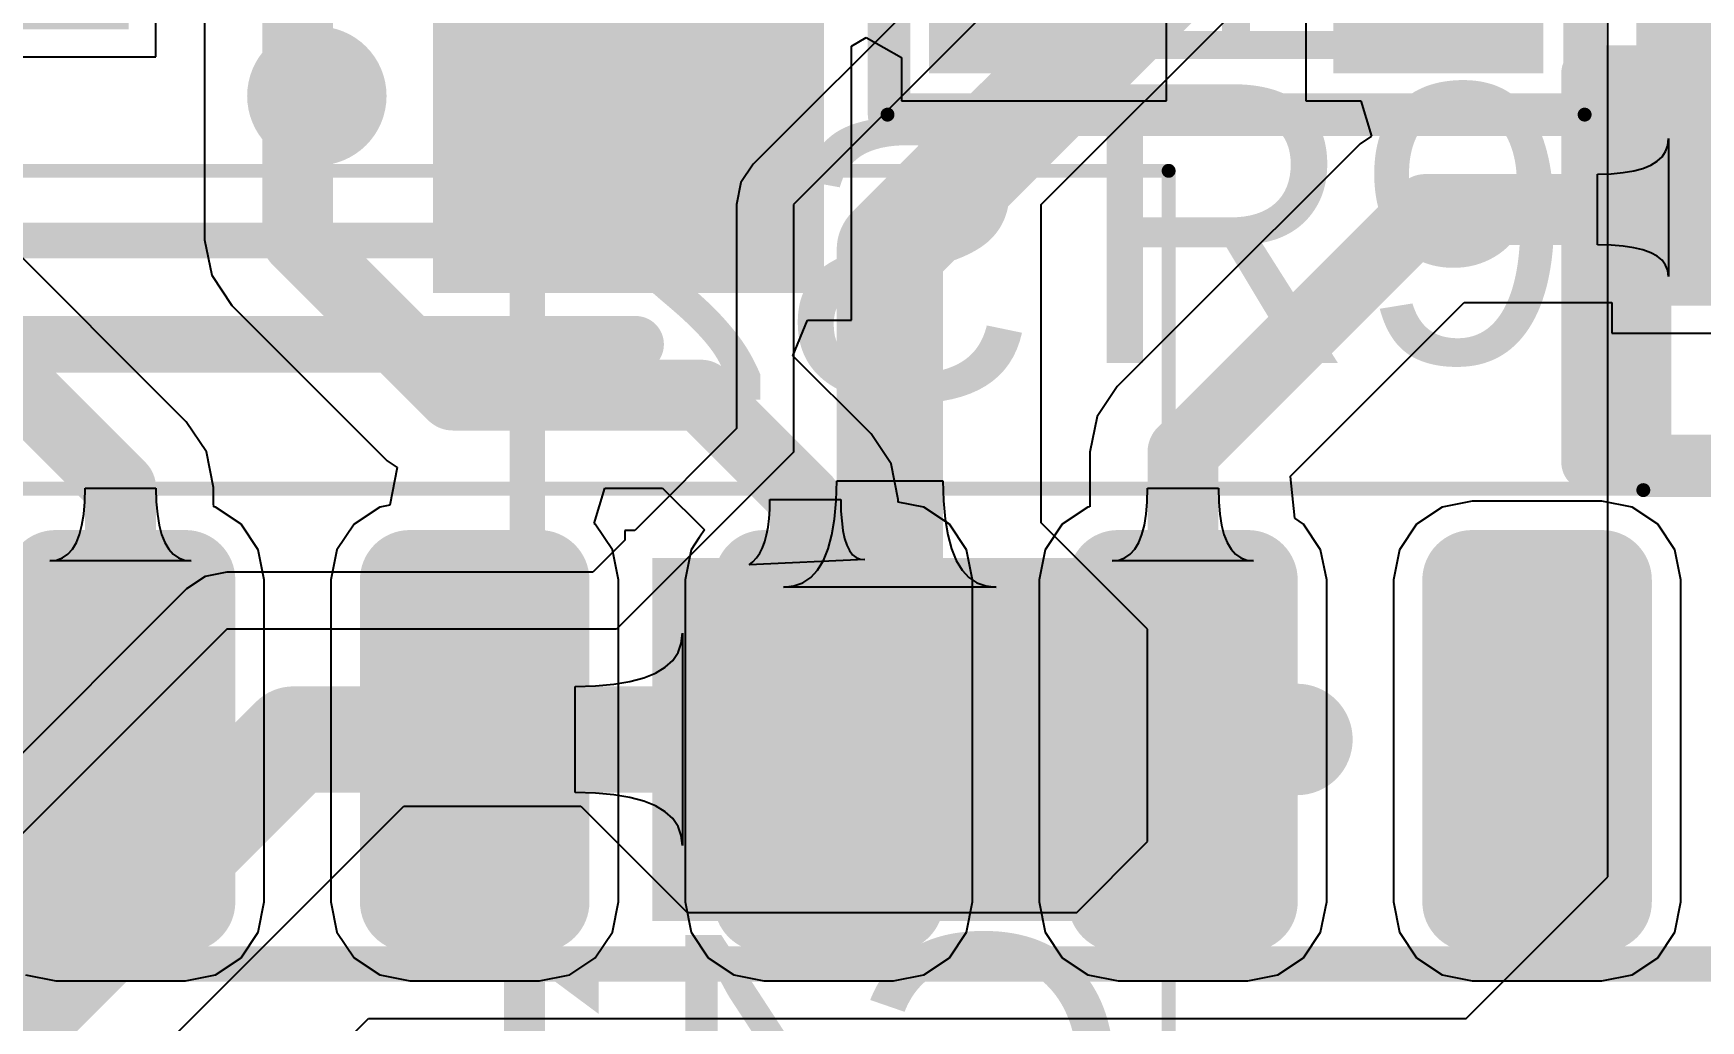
# Model space of a CAD drawing. Header units: inches. Extents: x 1.37 to 4.6, y 1.74 to 5.29.
# Drawn here: x 3.7527 to 3.9881, y 4.5147 to 4.6542 of the extents above; entities that cross this region are included whole.
import ezdxf

# ---------------------------------------------------------------- set-up
doc = ezdxf.new("R2010")
doc.units = ezdxf.units.IN
doc.header["$MEASUREMENT"] = 0
for name, color, linetype in [('BottomLayer', 5, 'Continuous'), ('BottomOverlay', 54, 'Continuous'), ('BottomPaste', 16, 'Continuous'), ('BottomSolder', 6, 'Continuous'), ('Mechanical13', 56, 'Continuous'), ('Mechanical15', 56, 'Continuous'), ('TopLayer', 1, 'Continuous'), ('TopOverlay', 2, 'Continuous'), ('TopPaste', 8, 'Continuous'), ('TopSolder', 216, 'Continuous')]:
    doc.layers.add(name, color=color, linetype=linetype)
doc.styles.add('Arial', font='', dxfattribs={"height": 0.2})
doc.styles.get('Arial').set_extended_font_data('Arial')

# ---------------------------------------------------------------- blocks, each defined once
blk = doc.blocks.new('SW_KAE01SGGT_B_3')
at = {"layer": 'BottomLayer'}
blk.add_hatch(color=5, dxfattribs=at).paths.add_polyline_path([(-0.20472445, 0.02165355), (-0.14566935, 0.02165355), (-0.14566935, -0.02165355), (-0.20472445, -0.02165355)])
at = {"layer": 'BottomPaste'}
blk.add_hatch(color=16, dxfattribs=at).paths.add_polyline_path([(-0.20472445, 0.02165355), (-0.14566935, 0.02165355), (-0.14566935, -0.02165355), (-0.20472445, -0.02165355)])
at = {"layer": 'BottomSolder'}
blk.add_hatch(color=6, dxfattribs=at).paths.add_polyline_path([(-0.20872445, 0.02565355), (-0.14166935, 0.02565355), (-0.14166935, -0.02565355), (-0.20872445, -0.02565355)])
at = {"layer": 'BottomOverlay', "const_width": 0.005}
for points in [[(-0.1240157, 0.0704724), (-0.1240157, -0.0704724)], [(0.1240157, -0.0704724), (-0.1240157, -0.0704724)]]:
    blk.add_lwpolyline(points, dxfattribs=at)
at = {"layer": 'BottomOverlay'}
for points, const_width in [([(-0.2287402, 0, 1), (-0.2366142, 0, 1)], 0.007874), ([(-0.2385827, 0, 1), (-0.2346457, 0, 1)], 0.003937), ([(-0.2307087, 0, 1), (-0.2267717, 0, 1)], 0.003937), ([(-0.1252657, -0.0704724, 1), (-0.1227657, -0.0704724, 1)], 0.0025), ([(-0.1252657, -0.0704724, 1), (-0.1227657, -0.0704724, 1)], 0.0025)]:
    blk.add_lwpolyline(points, format="xyb", close=True, dxfattribs=dict(at, const_width=const_width))
at = {"layer": 'Mechanical13', "const_width": 0.005}
for points in [[(-0.1240157, 0.0704724), (-0.1240157, -0.0704724)], [(0.1240157, -0.0704724), (-0.1240157, -0.0704724)]]:
    blk.add_lwpolyline(points, dxfattribs=at)
at = {"layer": 'Mechanical13'}
for points, const_width in [([(-0.2287402, 0, 1), (-0.2366142, 0, 1)], 0.007874), ([(-0.2385827, 0, 1), (-0.2346457, 0, 1)], 0.003937), ([(-0.2307087, 0, 1), (-0.2267717, 0, 1)], 0.003937), ([(-0.1252657, -0.0704724, 1), (-0.1227657, -0.0704724, 1)], 0.0025), ([(-0.1252657, -0.0704724, 1), (-0.1227657, -0.0704724, 1)], 0.0025)]:
    blk.add_lwpolyline(points, format="xyb", close=True, dxfattribs=dict(at, const_width=const_width))
at = {"layer": 'Mechanical15', "const_width": 0.0019685}
for points in [[(-0.2145669, 0.080315), (-0.2145669, -0.080315)], [(0.2145669, -0.080315), (-0.2145669, -0.080315)]]:
    blk.add_lwpolyline(points, dxfattribs=at)
at = {"layer": 'Mechanical15', "const_width": 0.0009842}
blk.add_lwpolyline([(-0.215059, -0.080315, 1), (-0.2140748, -0.080315, 1)], format="xyb", close=True, dxfattribs=at)
blk.add_lwpolyline([(-0.215059, -0.080315, 1), (-0.2140748, -0.080315, 1)], format="xyb", close=True, dxfattribs=at)
blk = doc.blocks.new('SOIC127P600X180_16N_25')
at = {"layer": 'TopLayer'}
h = blk.add_hatch(color=1, dxfattribs=at)
edge = h.paths.add_edge_path()
edge.add_arc((0.0855315, 0.1841535), 0.0030512, 90, 180)
edge.add_line((0.0824803, 0.1841535), (0.0824803, 0.1658465))
edge.add_arc((0.0855315, 0.1658465), 0.0030512, 180, 270)
edge.add_line((0.0855315, 0.1627953), (0.1310039, 0.1627953))
edge.add_arc((0.1310039, 0.1658465), 0.0030512, 270, 360)
edge.add_line((0.1340551, 0.1658465), (0.1340551, 0.1841535))
edge.add_arc((0.1310039, 0.1841535), 0.0030512, 0, 90)
edge.add_line((0.1310039, 0.1872047), (0.0855315, 0.1872047))
h = blk.add_hatch(color=1, dxfattribs=at)
edge = h.paths.add_edge_path()
edge.add_arc((0.0855315, 0.1341535), 0.0030512, 90, 180)
edge.add_line((0.0824803, 0.1341535), (0.0824803, 0.1158465))
edge.add_arc((0.0855315, 0.1158465), 0.0030512, 180, 270)
edge.add_line((0.0855315, 0.1127953), (0.1310039, 0.1127953))
edge.add_arc((0.1310039, 0.1158465), 0.0030512, 270, 360)
edge.add_line((0.1340551, 0.1158465), (0.1340551, 0.1341535))
edge.add_arc((0.1310039, 0.1341535), 0.0030512, 0, 90)
edge.add_line((0.1310039, 0.1372047), (0.0855315, 0.1372047))
h = blk.add_hatch(color=1, dxfattribs=at)
edge = h.paths.add_edge_path()
edge.add_arc((0.0855315, 0.0841535), 0.0030512, 90, 180)
edge.add_line((0.0824803, 0.0841535), (0.0824803, 0.0658465))
edge.add_arc((0.0855315, 0.0658465), 0.0030512, 180, 270)
edge.add_line((0.0855315, 0.0627953), (0.1310039, 0.0627953))
edge.add_arc((0.1310039, 0.0658465), 0.0030512, 270, 360)
edge.add_line((0.1340551, 0.0658465), (0.1340551, 0.0841535))
edge.add_arc((0.1310039, 0.0841535), 0.0030512, 0, 90)
edge.add_line((0.1310039, 0.0872047), (0.0855315, 0.0872047))
h = blk.add_hatch(color=1, dxfattribs=at)
edge = h.paths.add_edge_path()
edge.add_arc((0.0855315, 0.0341535), 0.0030512, 90, 180)
edge.add_line((0.0824803, 0.0341535), (0.0824803, 0.0158465))
edge.add_arc((0.0855315, 0.0158465), 0.0030512, 180, 270)
edge.add_line((0.0855315, 0.0127953), (0.1310039, 0.0127953))
edge.add_arc((0.1310039, 0.0158465), 0.0030512, 270, 360)
edge.add_line((0.1340551, 0.0158465), (0.1340551, 0.0341535))
edge.add_arc((0.1310039, 0.0341535), 0.0030512, 0, 90)
edge.add_line((0.1310039, 0.0372047), (0.0855315, 0.0372047))
h = blk.add_hatch(color=1, dxfattribs=at)
edge = h.paths.add_edge_path()
edge.add_arc((0.0855315, -0.0158465), 0.0030512, 90, 180)
edge.add_line((0.0824803, -0.0158465), (0.0824803, -0.0341535))
edge.add_arc((0.0855315, -0.0341535), 0.0030512, 180, 270)
edge.add_line((0.0855315, -0.0372047), (0.1310039, -0.0372047))
edge.add_arc((0.1310039, -0.0341535), 0.0030512, 270, 360)
edge.add_line((0.1340551, -0.0341535), (0.1340551, -0.0158465))
edge.add_arc((0.1310039, -0.0158465), 0.0030512, 0, 90)
edge.add_line((0.1310039, -0.0127953), (0.0855315, -0.0127953))
at = {"layer": 'TopPaste'}
h = blk.add_hatch(color=8, dxfattribs=at)
edge = h.paths.add_edge_path()
edge.add_arc((0.0855315, 0.1841535), 0.0030512, 90, 180)
edge.add_line((0.0824803, 0.1841535), (0.0824803, 0.1658465))
edge.add_arc((0.0855315, 0.1658465), 0.0030512, 180, 270)
edge.add_line((0.0855315, 0.1627953), (0.1310039, 0.1627953))
edge.add_arc((0.1310039, 0.1658465), 0.0030512, 270, 360)
edge.add_line((0.1340551, 0.1658465), (0.1340551, 0.1841535))
edge.add_arc((0.1310039, 0.1841535), 0.0030512, 0, 90)
edge.add_line((0.1310039, 0.1872047), (0.0855315, 0.1872047))
h = blk.add_hatch(color=8, dxfattribs=at)
edge = h.paths.add_edge_path()
edge.add_arc((0.0855315, 0.1341535), 0.0030512, 90, 180)
edge.add_line((0.0824803, 0.1341535), (0.0824803, 0.1158465))
edge.add_arc((0.0855315, 0.1158465), 0.0030512, 180, 270)
edge.add_line((0.0855315, 0.1127953), (0.1310039, 0.1127953))
edge.add_arc((0.1310039, 0.1158465), 0.0030512, 270, 360)
edge.add_line((0.1340551, 0.1158465), (0.1340551, 0.1341535))
edge.add_arc((0.1310039, 0.1341535), 0.0030512, 0, 90)
edge.add_line((0.1310039, 0.1372047), (0.0855315, 0.1372047))
h = blk.add_hatch(color=8, dxfattribs=at)
edge = h.paths.add_edge_path()
edge.add_arc((0.0855315, 0.0841535), 0.0030512, 90, 180)
edge.add_line((0.0824803, 0.0841535), (0.0824803, 0.0658465))
edge.add_arc((0.0855315, 0.0658465), 0.0030512, 180, 270)
edge.add_line((0.0855315, 0.0627953), (0.1310039, 0.0627953))
edge.add_arc((0.1310039, 0.0658465), 0.0030512, 270, 360)
edge.add_line((0.1340551, 0.0658465), (0.1340551, 0.0841535))
edge.add_arc((0.1310039, 0.0841535), 0.0030512, 0, 90)
edge.add_line((0.1310039, 0.0872047), (0.0855315, 0.0872047))
h = blk.add_hatch(color=8, dxfattribs=at)
edge = h.paths.add_edge_path()
edge.add_arc((0.0855315, 0.0341535), 0.0030512, 90, 180)
edge.add_line((0.0824803, 0.0341535), (0.0824803, 0.0158465))
edge.add_arc((0.0855315, 0.0158465), 0.0030512, 180, 270)
edge.add_line((0.0855315, 0.0127953), (0.1310039, 0.0127953))
edge.add_arc((0.1310039, 0.0158465), 0.0030512, 270, 360)
edge.add_line((0.1340551, 0.0158465), (0.1340551, 0.0341535))
edge.add_arc((0.1310039, 0.0341535), 0.0030512, 0, 90)
edge.add_line((0.1310039, 0.0372047), (0.0855315, 0.0372047))
h = blk.add_hatch(color=8, dxfattribs=at)
edge = h.paths.add_edge_path()
edge.add_arc((0.0855315, -0.0158465), 0.0030512, 90, 180)
edge.add_line((0.0824803, -0.0158465), (0.0824803, -0.0341535))
edge.add_arc((0.0855315, -0.0341535), 0.0030512, 180, 270)
edge.add_line((0.0855315, -0.0372047), (0.1310039, -0.0372047))
edge.add_arc((0.1310039, -0.0341535), 0.0030512, 270, 360)
edge.add_line((0.1340551, -0.0341535), (0.1340551, -0.0158465))
edge.add_arc((0.1310039, -0.0158465), 0.0030512, 0, 90)
edge.add_line((0.1310039, -0.0127953), (0.0855315, -0.0127953))
at = {"layer": 'TopSolder'}
h = blk.add_hatch(color=216, dxfattribs=at)
edge = h.paths.add_edge_path()
edge.add_arc((0.0855315, 0.1841535), 0.0070512, 90, 180)
edge.add_line((0.0784803, 0.1841535), (0.0784803, 0.1658465))
edge.add_arc((0.0855315, 0.1658465), 0.0070512, 180, 270)
edge.add_line((0.0855315, 0.1587953), (0.1310039, 0.1587953))
edge.add_arc((0.1310039, 0.1658465), 0.0070512, 270, 360)
edge.add_line((0.1380551, 0.1658465), (0.1380551, 0.1841535))
edge.add_arc((0.1310039, 0.1841535), 0.0070512, 0, 90)
edge.add_line((0.1310039, 0.1912047), (0.0855315, 0.1912047))
h = blk.add_hatch(color=216, dxfattribs=at)
edge = h.paths.add_edge_path()
edge.add_arc((0.0855315, 0.1341535), 0.0070512, 90, 180)
edge.add_line((0.0784803, 0.1341535), (0.0784803, 0.1158465))
edge.add_arc((0.0855315, 0.1158465), 0.0070512, 180, 270)
edge.add_line((0.0855315, 0.1087953), (0.1310039, 0.1087953))
edge.add_arc((0.1310039, 0.1158465), 0.0070512, 270, 360)
edge.add_line((0.1380551, 0.1158465), (0.1380551, 0.1341535))
edge.add_arc((0.1310039, 0.1341535), 0.0070512, 0, 90)
edge.add_line((0.1310039, 0.1412047), (0.0855315, 0.1412047))
h = blk.add_hatch(color=216, dxfattribs=at)
edge = h.paths.add_edge_path()
edge.add_arc((0.0855315, 0.0841535), 0.0070512, 90, 180)
edge.add_line((0.0784803, 0.0841535), (0.0784803, 0.0658465))
edge.add_arc((0.0855315, 0.0658465), 0.0070512, 180, 270)
edge.add_line((0.0855315, 0.0587953), (0.1310039, 0.0587953))
edge.add_arc((0.1310039, 0.0658465), 0.0070512, 270, 360)
edge.add_line((0.1380551, 0.0658465), (0.1380551, 0.0841535))
edge.add_arc((0.1310039, 0.0841535), 0.0070512, 0, 90)
edge.add_line((0.1310039, 0.0912047), (0.0855315, 0.0912047))
h = blk.add_hatch(color=216, dxfattribs=at)
edge = h.paths.add_edge_path()
edge.add_arc((0.0855315, 0.0341535), 0.0070512, 90, 180)
edge.add_line((0.0784803, 0.0341535), (0.0784803, 0.0158465))
edge.add_arc((0.0855315, 0.0158465), 0.0070512, 180, 270)
edge.add_line((0.0855315, 0.0087953), (0.1310039, 0.0087953))
edge.add_arc((0.1310039, 0.0158465), 0.0070512, 270, 360)
edge.add_line((0.1380551, 0.0158465), (0.1380551, 0.0341535))
edge.add_arc((0.1310039, 0.0341535), 0.0070512, 0, 90)
edge.add_line((0.1310039, 0.0412047), (0.0855315, 0.0412047))
h = blk.add_hatch(color=216, dxfattribs=at)
edge = h.paths.add_edge_path()
edge.add_arc((0.0855315, -0.0158465), 0.0070512, 90, 180)
edge.add_line((0.0784803, -0.0158465), (0.0784803, -0.0341535))
edge.add_arc((0.0855315, -0.0341535), 0.0070512, 180, 270)
edge.add_line((0.0855315, -0.0412047), (0.1310039, -0.0412047))
edge.add_arc((0.1310039, -0.0341535), 0.0070512, 270, 360)
edge.add_line((0.1380551, -0.0341535), (0.1380551, -0.0158465))
edge.add_arc((0.1310039, -0.0158465), 0.0070512, 0, 90)
edge.add_line((0.1310039, -0.0087953), (0.0855315, -0.0087953))
at = {"layer": 'Mechanical13', "const_width": 0.005}
blk.add_lwpolyline([(0.0767717, 0.1968504), (0.0767717, -0.1968504)], dxfattribs=at)
at = {"layer": 'Mechanical15', "const_width": 0.0019685}
blk.add_lwpolyline([(0.1438976, 0.2066929), (0.1438976, -0.2066929)], dxfattribs=at)
blk = doc.blocks.new('_________0603_109')
at = {"layer": 'TopLayer'}
for points in [[(-0.03937005, -0.01771655), (-0.03937005, 0.01771655), (-0.01771655, 0.01771655), (-0.01771655, -0.01771655)], [(0.01771655, -0.01771655), (0.01771655, 0.01771655), (0.03937005, 0.01771655), (0.03937005, -0.01771655)]]:
    blk.add_hatch(color=1, dxfattribs=at).paths.add_polyline_path(points)
at = {"layer": 'TopPaste'}
for points in [[(-0.03937005, -0.01771655), (-0.03937005, 0.01771655), (-0.01771655, 0.01771655), (-0.01771655, -0.01771655)], [(0.01771655, -0.01771655), (0.01771655, 0.01771655), (0.03937005, 0.01771655), (0.03937005, -0.01771655)]]:
    blk.add_hatch(color=8, dxfattribs=at).paths.add_polyline_path(points)
at = {"layer": 'TopSolder'}
for points in [[(-0.04337005, -0.02171655), (-0.04337005, 0.02171655), (-0.01371655, 0.02171655), (-0.01371655, -0.02171655)], [(0.01371655, -0.02171655), (0.01371655, 0.02171655), (0.04337005, 0.02171655), (0.04337005, -0.02171655)]]:
    blk.add_hatch(color=216, dxfattribs=at).paths.add_polyline_path(points)
at = {"layer": 'Mechanical13', "const_width": 0.003937}
for points in [[(0.0314961, 0.0177165), (-0.0314961, 0.0177165)], [(-0.0314961, 0.0177165), (-0.0314961, -0.0177166)], [(0.0314961, 0.0177165), (0.0314961, -0.0177166)], [(0.0314961, -0.0177166), (-0.0314961, -0.0177166)]]:
    blk.add_lwpolyline(points, dxfattribs=at)
at = {"layer": 'Mechanical13', "const_width": 0.0019685}
for points in [[(-0.0324803, 0.0177165, 1), (-0.0305119, 0.0177165, 1)], [(-0.0324803, 0.0177165, 1), (-0.0305119, 0.0177165, 1)], [(0.0305119, 0.0177165, 1), (0.0324803, 0.0177165, 1)], [(0.0305119, 0.0177165, 1), (0.0324803, 0.0177165, 1)], [(-0.0324803, -0.0177166, 1), (-0.0305119, -0.0177166, 1)], [(-0.0324803, -0.0177166, 1), (-0.0305119, -0.0177166, 1)], [(0.0305119, -0.0177166, 1), (0.0324803, -0.0177166, 1)], [(0.0305119, -0.0177166, 1), (0.0324803, -0.0177166, 1)]]:
    blk.add_lwpolyline(points, format="xyb", close=True, dxfattribs=at)
at = {"layer": 'Mechanical15'}
for points, const_width in [([(0.0492126, 0.027559), (-0.0492126, 0.027559)], 0.0019685), ([(-0.0492126, 0.027559), (-0.0492126, -0.0275591)], 0.0019685), ([(0.0492126, 0.027559), (0.0492126, -0.0275591)], 0.0019685), ([(0, 0.0177165), (0, -0.0177166)], 0.003937), ([(0.0177165, 0), (-0.0177165, 0)], 0.003937), ([(0.0492126, -0.0275591), (-0.0492126, -0.0275591)], 0.0019685)]:
    blk.add_lwpolyline(points, dxfattribs=dict(at, const_width=const_width))
for points, const_width in [([(-0.0497047, 0.027559, 1), (-0.0487205, 0.027559, 1)], 0.0009842), ([(-0.0497047, 0.027559, 1), (-0.0487205, 0.027559, 1)], 0.0009842), ([(0.0487205, 0.027559, 1), (0.0497047, 0.027559, 1)], 0.0009842), ([(0.0487205, 0.027559, 1), (0.0497047, 0.027559, 1)], 0.0009842), ([(-0.0009842, 0.0177165, 1), (0.0009842, 0.0177165, 1)], 0.0019685), ([(-0.0187007, 0, 1), (-0.0167323, 0, 1)], 0.0019685), ([(0.0167323, 0, 1), (0.0187007, 0, 1)], 0.0019685), ([(-0.0009842, -0.0177166, 1), (0.0009842, -0.0177166, 1)], 0.0019685), ([(-0.0497047, -0.0275591, 1), (-0.0487205, -0.0275591, 1)], 0.0009842), ([(-0.0497047, -0.0275591, 1), (-0.0487205, -0.0275591, 1)], 0.0009842), ([(0.0487205, -0.0275591, 1), (0.0497047, -0.0275591, 1)], 0.0009842), ([(0.0487205, -0.0275591, 1), (0.0497047, -0.0275591, 1)], 0.0009842)]:
    blk.add_lwpolyline(points, format="xyb", close=True, dxfattribs=dict(at, const_width=const_width))
at = {"layer": 'TopOverlay', "const_width": 0.006}
for points in [[(0.049, 0.0275591), (-0.0492126, 0.0275591)], [(-0.0492126, 0.0275591), (-0.0492126, -0.027)], [(0.049, 0.0275591), (0.049, -0.027)], [(0.049, -0.027), (-0.0492126, -0.027)]]:
    blk.add_lwpolyline(points, dxfattribs=at)
at = {"layer": 'TopOverlay', "const_width": 0.003}
for points in [[(-0.0507126, 0.0275591, 1), (-0.0477126, 0.0275591, 1)], [(-0.0507126, 0.0275591, 1), (-0.0477126, 0.0275591, 1)], [(0.0475, 0.0275591, 1), (0.0505, 0.0275591, 1)], [(0.0475, 0.0275591, 1), (0.0505, 0.0275591, 1)], [(-0.0507126, -0.027, 1), (-0.0477126, -0.027, 1)], [(-0.0507126, -0.027, 1), (-0.0477126, -0.027, 1)], [(0.0475, -0.027, 1), (0.0505, -0.027, 1)], [(0.0475, -0.027, 1), (0.0505, -0.027, 1)]]:
    blk.add_lwpolyline(points, format="xyb", close=True, dxfattribs=at)
blk = doc.blocks.new('SOT_23_126')
at = {"layer": 'TopLayer'}
for points in [[(-0.0165313, 0.07283505), (0.0169333, 0.07283505), (0.0169333, 0.02559095), (-0.0165313, 0.02559095)], [(-0.0537323, -0.02537795), (-0.0202677, -0.02537795), (-0.0202677, -0.07262205), (-0.0537323, -0.07262205)], [(0.0220667, -0.02559095), (0.0555313, -0.02559095), (0.0555313, -0.07283505), (0.0220667, -0.07283505)]]:
    blk.add_hatch(color=1, dxfattribs=at).paths.add_polyline_path(points)
at = {"layer": 'TopPaste'}
for points in [[(-0.0165313, 0.07283505), (0.0169333, 0.07283505), (0.0169333, 0.02559095), (-0.0165313, 0.02559095)], [(-0.0537323, -0.02537795), (-0.0202677, -0.02537795), (-0.0202677, -0.07262205), (-0.0537323, -0.07262205)], [(0.0220667, -0.02559095), (0.0555313, -0.02559095), (0.0555313, -0.07283505), (0.0220667, -0.07283505)]]:
    blk.add_hatch(color=8, dxfattribs=at).paths.add_polyline_path(points)
at = {"layer": 'TopSolder'}
for points in [[(-0.0205313, 0.07683505), (0.0209333, 0.07683505), (0.0209333, 0.02159095), (-0.0205313, 0.02159095)], [(-0.0577323, -0.02137795), (-0.0162677, -0.02137795), (-0.0162677, -0.07662205), (-0.0577323, -0.07662205)], [(0.0180667, -0.02159095), (0.0595313, -0.02159095), (0.0595313, -0.07683505), (0.0180667, -0.07683505)]]:
    blk.add_hatch(color=216, dxfattribs=at).paths.add_polyline_path(points)
at = {"layer": 'TopOverlay', "const_width": 0.008}
for points in [[(-0.025, 0.05), (-0.065, 0.05)], [(-0.065, -0.05), (-0.065, 0.05)], [(0.065, 0.05), (0.025, 0.05)], [(0.065, -0.05), (0.065, 0.05)]]:
    blk.add_lwpolyline(points, dxfattribs=at)
at = {"layer": 'TopOverlay'}
for points, const_width in [([(-0.067, 0.05, 1), (-0.063, 0.05, 1)], 0.004), ([(-0.067, 0.05, 1), (-0.063, 0.05, 1)], 0.004), ([(-0.027, 0.05, 1), (-0.023, 0.05, 1)], 0.004), ([(0.023, 0.05, 1), (0.027, 0.05, 1)], 0.004), ([(0.063, 0.05, 1), (0.067, 0.05, 1)], 0.004), ([(0.063, 0.05, 1), (0.067, 0.05, 1)], 0.004), ([(-0.025, -0.005, 1), (-0.0348426, -0.005, 1)], 0.0098425), ([(-0.0373032, -0.005, 1), (-0.032382, -0.005, 1)], 0.0049212), ([(-0.0274606, -0.005, 1), (-0.0225394, -0.005, 1)], 0.0049212), ([(-0.067, -0.05, 1), (-0.063, -0.05, 1)], 0.004), ([(0.063, -0.05, 1), (0.067, -0.05, 1)], 0.004)]:
    blk.add_lwpolyline(points, format="xyb", close=True, dxfattribs=dict(at, const_width=const_width))
blk = doc.blocks.new('SOT_23_127')
at = {"layer": 'TopLayer'}
for points in [[(-0.0165313, 0.07283505), (0.0169333, 0.07283505), (0.0169333, 0.02559095), (-0.0165313, 0.02559095)], [(-0.0537323, -0.02537795), (-0.0202677, -0.02537795), (-0.0202677, -0.07262205), (-0.0537323, -0.07262205)], [(0.0220667, -0.02559095), (0.0555313, -0.02559095), (0.0555313, -0.07283505), (0.0220667, -0.07283505)]]:
    blk.add_hatch(color=1, dxfattribs=at).paths.add_polyline_path(points)
at = {"layer": 'TopPaste'}
for points in [[(-0.0165313, 0.07283505), (0.0169333, 0.07283505), (0.0169333, 0.02559095), (-0.0165313, 0.02559095)], [(-0.0537323, -0.02537795), (-0.0202677, -0.02537795), (-0.0202677, -0.07262205), (-0.0537323, -0.07262205)], [(0.0220667, -0.02559095), (0.0555313, -0.02559095), (0.0555313, -0.07283505), (0.0220667, -0.07283505)]]:
    blk.add_hatch(color=8, dxfattribs=at).paths.add_polyline_path(points)
at = {"layer": 'TopSolder'}
for points in [[(-0.0205313, 0.07683505), (0.0209333, 0.07683505), (0.0209333, 0.02159095), (-0.0205313, 0.02159095)], [(-0.0577323, -0.02137795), (-0.0162677, -0.02137795), (-0.0162677, -0.07662205), (-0.0577323, -0.07662205)], [(0.0180667, -0.02159095), (0.0595313, -0.02159095), (0.0595313, -0.07683505), (0.0180667, -0.07683505)]]:
    blk.add_hatch(color=216, dxfattribs=at).paths.add_polyline_path(points)
at = {"layer": 'TopOverlay', "const_width": 0.008}
for points in [[(-0.065, 0.05), (-0.065, -0.05)], [(-0.065, 0.05), (-0.025, 0.05)], [(0.025, 0.05), (0.065, 0.05)], [(0.065, 0.05), (0.065, -0.05)]]:
    blk.add_lwpolyline(points, dxfattribs=at)
at = {"layer": 'TopOverlay'}
for points, const_width in [([(-0.067, 0.05, 1), (-0.063, 0.05, 1)], 0.004), ([(-0.067, 0.05, 1), (-0.063, 0.05, 1)], 0.004), ([(-0.027, 0.05, 1), (-0.023, 0.05, 1)], 0.004), ([(0.023, 0.05, 1), (0.027, 0.05, 1)], 0.004), ([(0.063, 0.05, 1), (0.067, 0.05, 1)], 0.004), ([(0.063, 0.05, 1), (0.067, 0.05, 1)], 0.004), ([(-0.025, -0.005, 1), (-0.0348426, -0.005, 1)], 0.0098425), ([(-0.0373032, -0.005, 1), (-0.032382, -0.005, 1)], 0.0049212), ([(-0.0274606, -0.005, 1), (-0.0225394, -0.005, 1)], 0.0049212), ([(-0.067, -0.05, 1), (-0.063, -0.05, 1)], 0.004), ([(0.063, -0.05, 1), (0.067, -0.05, 1)], 0.004)]:
    blk.add_lwpolyline(points, format="xyb", close=True, dxfattribs=dict(at, const_width=const_width))
blk = doc.blocks.new('DIODE_SMA_B_145')
at = {"layer": 'BottomSolder'}
blk.add_hatch(color=6, dxfattribs=at).paths.add_polyline_path([(0.1319528, 0.03746455), (0.1319528, -0.03746455), (0.0255276, -0.03746455), (0.0255276, 0.03746455)])
at = {"layer": 'BottomOverlay', "const_width": 0.007874}
for points in [[(0.1476378, 0.065), (-0.145, 0.065)], [(0.14, 0.065), (0.14, 0.01)], [(0.1476378, 0.065), (0.1476378, 0.01)], [(0.1476378, 0.01), (0.14, 0.01)]]:
    blk.add_lwpolyline(points, dxfattribs=at)
at = {"layer": 'BottomOverlay', "const_width": 0.003937}
for points in [[(0.1380315, 0.065, 1), (0.1419685, 0.065, 1)], [(0.1456693, 0.065, 1), (0.1496063, 0.065, 1)], [(0.1456693, 0.065, 1), (0.1496063, 0.065, 1)], [(0.1380315, 0.01, 1), (0.1419685, 0.01, 1)], [(0.1380315, 0.01, 1), (0.1419685, 0.01, 1)], [(0.1456693, 0.01, 1), (0.1496063, 0.01, 1)], [(0.1456693, 0.01, 1), (0.1496063, 0.01, 1)]]:
    blk.add_lwpolyline(points, format="xyb", close=True, dxfattribs=at)
at = {"layer": 'Mechanical15', "const_width": 0.0019685}
for points in [[(0.14, 0.0688976), (-0.14, 0.0688976)], [(0.14, 0.0688976), (0.14, -0.0688976)]]:
    blk.add_lwpolyline(points, dxfattribs=at)
at = {"layer": 'Mechanical15', "const_width": 0.0009842}
blk.add_lwpolyline([(0.1395079, 0.0688976, 1), (0.1404921, 0.0688976, 1)], format="xyb", close=True, dxfattribs=at)
blk.add_lwpolyline([(0.1395079, 0.0688976, 1), (0.1404921, 0.0688976, 1)], format="xyb", close=True, dxfattribs=at)

msp = doc.modelspace()

# ---------------------------------------------------------------- linework, layer by layer
at = {"layer": 'BottomLayer'}
for p, q in [((3.9552051, 4.7365588), (3.8543231, 4.6356769)), ((3.965, 4.735), (3.86, 4.63)), ((3.895, 4.63), (3.9749999, 4.71)), ((3.975, 4.5349974), (3.975, 4.675)), ((3.8543231, 4.6356769), (3.8525828, 4.6330723)), ((3.8525828, 4.6330723), (3.8519717, 4.63)), ((3.8519717, 4.63), (3.8519717, 4.5983254)), ((3.86, 4.63), (3.86, 4.595)), ((3.895, 4.585), (3.895, 4.63)), ((3.8519717, 4.5983254), (3.8375944, 4.5839482)), ((3.86, 4.595), (3.835, 4.57)), ((3.8660371, 4.5881042), (3.8661121, 4.5909542)), ((3.8661121, 4.5909542), (3.8811121, 4.5909542)), ((3.8811121, 4.5909542), (3.8811871, 4.5881042)), ((3.8658121, 4.5855542), (3.8660371, 4.5881042)), ((3.8811871, 4.5881042), (3.8814121, 4.5855542)), ((3.8375944, 4.5839482), (3.8362106, 4.5839482)), ((3.8362106, 4.5839482), (3.8362106, 4.5825644)), ((3.8654371, 4.5833042), (3.8658121, 4.5855542)), ((3.8814121, 4.5855542), (3.8817871, 4.5833042)), ((3.91, 4.57), (3.895, 4.585)), ((3.8362106, 4.5825644), (3.8316745, 4.5780283)), ((3.8642371, 4.5797042), (3.8649121, 4.5813542)), ((3.8649121, 4.5813542), (3.8654371, 4.5833042)), ((3.8817871, 4.5833042), (3.8823121, 4.5813542)), ((3.8823121, 4.5813542), (3.8829871, 4.5797042)), ((3.8634121, 4.5783542), (3.8642371, 4.5797042)), ((3.8829871, 4.5797042), (3.8838121, 4.5783542)), ((3.7769277, 4.5774172), (3.7743231, 4.5756769)), ((3.78, 4.5780284), (3.7769277, 4.5774172)), ((3.7800005, 4.5780283), (3.78, 4.5780284)), ((3.8316745, 4.5780283), (3.7800005, 4.5780283)), ((3.8600371, 4.5761042), (3.8613121, 4.5765542)), ((3.8613121, 4.5765542), (3.8624371, 4.5773042)), ((3.8624371, 4.5773042), (3.8634121, 4.5783542)), ((3.8838121, 4.5783542), (3.8847871, 4.5773042)), ((3.8847871, 4.5773042), (3.8859121, 4.5765542)), ((3.8859121, 4.5765542), (3.8871871, 4.5761042)), ((3.7743231, 4.5756769), (3.6943231, 4.4956769)), ((3.8586121, 4.5759542), (3.8600371, 4.5761042)), ((3.8886121, 4.5759542), (3.8586121, 4.5759542)), ((3.8871871, 4.5761042), (3.8886121, 4.5759542)), ((3.78, 4.57), (3.7, 4.49)), ((3.835, 4.57), (3.78, 4.57)), ((3.8441734, 4.5679957), (3.8443246, 4.5694207)), ((3.8443246, 4.5694207), (3.8443246, 4.5394207)), ((3.91, 4.54), (3.91, 4.57)), ((3.8437198, 4.5667207), (3.8441734, 4.5679957)), ((3.8405446, 4.5637957), (3.8419054, 4.5646207)), ((3.8419054, 4.5646207), (3.8429638, 4.5655957)), ((3.8429638, 4.5655957), (3.8437198, 4.5667207)), ((3.8346478, 4.5622207), (3.8369158, 4.5625957)), ((3.8369158, 4.5625957), (3.8388814, 4.5631207)), ((3.8388814, 4.5631207), (3.8405446, 4.5637957)), ((3.8292046, 4.5619207), (3.8320774, 4.5619957)), ((3.8292046, 4.5469207), (3.8292046, 4.5619207)), ((3.8320774, 4.5619957), (3.8346478, 4.5622207)), ((3.8320774, 4.5468457), (3.8292046, 4.5469207)), ((3.8346478, 4.5466207), (3.8320774, 4.5468457)), ((3.8369158, 4.5462457), (3.8346478, 4.5466207)), ((3.8388814, 4.5457207), (3.8369158, 4.5462457)), ((3.755, 4.495), (3.805, 4.545)), ((3.805, 4.545), (3.8299999, 4.5449999)), ((3.8299999, 4.5449999), (3.845, 4.53)), ((3.8405446, 4.5450457), (3.8388814, 4.5457207)), ((3.8419054, 4.5442207), (3.8405446, 4.5450457)), ((3.8429638, 4.5432457), (3.8419054, 4.5442207)), ((3.8437198, 4.5421207), (3.8429638, 4.5432457)), ((3.8441734, 4.5408457), (3.8437198, 4.5421207)), ((3.8443246, 4.5394207), (3.8441734, 4.5408457)), ((3.9, 4.53), (3.91, 4.54)), ((3.9550023, 4.515), (3.975, 4.5349974)), ((3.845, 4.53), (3.9, 4.53)), ((3.765, 4.48), (3.8, 4.515)), ((3.8, 4.515), (3.9550023, 4.515))]:
    msp.add_line(p, q, dxfattribs=at)
at = {"layer": 'BottomLayer', "const_width": 0.015}
for points in [[(3.8736121, 4.6236121), (3.97, 4.72)], [(3.8736121, 4.5544207), (3.8736121, 4.6236121)], [(3.7232559, 4.4882559), (3.7894207, 4.5544207)], [(3.7894207, 4.5544207), (3.8736121, 4.5544207)]]:
    msp.add_lwpolyline(points, dxfattribs=at)
at = {"layer": 'BottomLayer', "const_width": 0.0075}
for points in [[(3.8698621, 4.6236121, 1), (3.8773621, 4.6236121, 1)], [(3.8698621, 4.6236121, 1), (3.8773621, 4.6236121, 1)], [(3.7856707, 4.5544207, 1), (3.7931707, 4.5544207, 1)], [(3.7856707, 4.5544207, 1), (3.7931707, 4.5544207, 1)], [(3.8698621, 4.5544207, 1), (3.8773621, 4.5544207, 1)], [(3.8698621, 4.5544207, 1), (3.8773621, 4.5544207, 1)]]:
    msp.add_lwpolyline(points, format="xyb", close=True, dxfattribs=at)
at = {"layer": 'TopLayer'}
for p, q in [((3.7768738, 4.7017434), (3.7768738, 4.6250001)), ((3.7699982, 4.6508262), (3.7699982, 4.7000388)), ((3.91266, 4.644641), (3.91266, 4.695822)), ((3.9323452, 4.695822), (3.9323452, 4.644641)), ((3.8682112, 4.652352), (3.8702586, 4.6535863)), ((3.8682112, 4.6136252), (3.8682112, 4.652352)), ((3.8702586, 4.6535863), (3.8752586, 4.6507623)), ((3.72927, 4.6508262), (3.7699982, 4.6508262)), ((3.8752586, 4.6507623), (3.8752586, 4.644641)), ((3.7742816, 4.5992818), (3.7273566, 4.6462068)), ((3.8752586, 4.644641), (3.91266, 4.644641)), ((3.9323452, 4.644641), (3.9400963, 4.644641)), ((3.9400963, 4.644641), (3.9416131, 4.639641)), ((3.9399996, 4.6385629), (3.9157186, 4.6142818)), ((3.9416131, 4.639641), (3.9399996, 4.6385629)), ((3.9831435, 4.6374813), (3.9834435, 4.6383313)), ((3.9834435, 4.6383313), (3.9835435, 4.6392813)), ((3.9835435, 4.6392813), (3.9835435, 4.6198202)), ((3.9799435, 4.6350813), (3.9810435, 4.6355313)), ((3.9810435, 4.6355313), (3.9819435, 4.6360813)), ((3.9819435, 4.6360813), (3.9826435, 4.6367313)), ((3.9826435, 4.6367313), (3.9831435, 4.6374813)), ((3.9735435, 4.6342813), (3.9754435, 4.6343313)), ((3.9735435, 4.6242813), (3.9735435, 4.6342813)), ((3.9754435, 4.6343313), (3.9771435, 4.6344813)), ((3.9771435, 4.6344813), (3.9786435, 4.6347313)), ((3.9786435, 4.6347313), (3.9799435, 4.6350813)), ((3.7768738, 4.6250001), (3.777873, 4.6199769)), ((3.9754435, 4.6242367), (3.9735435, 4.6242813)), ((3.9771435, 4.6241029), (3.9754435, 4.6242367)), ((3.9786435, 4.6238798), (3.9771435, 4.6241029)), ((3.9799435, 4.6235675), (3.9786435, 4.6238798)), ((3.9810435, 4.623166), (3.9799435, 4.6235675)), ((3.9819435, 4.6226753), (3.9810435, 4.623166)), ((3.9826435, 4.6220954), (3.9819435, 4.6226753)), ((3.9831435, 4.6214262), (3.9826435, 4.6220954)), ((3.9834435, 4.6206678), (3.9831435, 4.6214262)), ((3.777873, 4.6199769), (3.7807184, 4.6157185)), ((3.9835435, 4.6198202), (3.9834435, 4.6206678)), ((3.7807184, 4.6157185), (3.8026621, 4.5937748)), ((3.9157183, 4.6142816), (3.9057184, 4.6042817)), ((3.9157186, 4.6142818), (3.9157183, 4.6142816)), ((3.9342816, 4.5957184), (3.9547184, 4.6161551)), ((3.9547184, 4.6161551), (3.9755495, 4.6161551)), ((3.9755495, 4.6161551), (3.9755495, 4.6118262)), ((3.8599382, 4.6086252), (3.8620092, 4.6136252)), ((3.8620092, 4.6136252), (3.8682112, 4.6136252)), ((3.9755495, 4.6118262), (3.9833711, 4.6118262)), ((3.9833711, 4.6118262), (3.9835435, 4.6117919)), ((3.9835435, 4.6117919), (3.9837159, 4.6118262)), ((3.9837159, 4.6118262), (4.0385415, 4.6118262)), ((3.8709665, 4.5975969), (3.8599382, 4.6086252)), ((3.9057184, 4.6042817), (3.902873, 4.6000233)), ((3.902873, 4.6000233), (3.9018738, 4.5950001)), ((3.777127, 4.5950233), (3.7742816, 4.5992818)), ((3.8738118, 4.5933385), (3.8709665, 4.5975969)), ((3.9301803, 4.5916172), (3.9342813, 4.5957182)), ((3.9342813, 4.5957182), (3.9342816, 4.5957184)), ((3.7781262, 4.5900001), (3.777127, 4.5950233)), ((3.8026621, 4.5937748), (3.8040716, 4.592833)), ((3.874811, 4.5883153), (3.8738118, 4.5933385)), ((3.9018738, 4.5950001), (3.9018738, 4.5877618)), ((3.8040716, 4.592833), (3.8030158, 4.587525)), ((3.9301671, 4.5915844), (3.9301803, 4.5916172)), ((3.9307785, 4.5856617), (3.9301671, 4.5915844)), ((3.7599502, 4.587983), (3.76, 4.5899374)), ((3.76, 4.5899374), (3.77, 4.5899374)), ((3.77, 4.5899374), (3.7700498, 4.587983)), ((3.7781262, 4.5877618), (3.7781262, 4.5900001)), ((3.8318733, 4.5849302), (3.8333901, 4.5899302)), ((3.8333901, 4.5899302), (3.8415067, 4.5899302)), ((3.8415067, 4.5899302), (3.8474258, 4.5840111)), ((3.8566553, 4.5869122), (3.8566848, 4.5883153)), ((3.8566848, 4.5883153), (3.8666848, 4.5883153)), ((3.8666848, 4.5883153), (3.8667186, 4.5866726)), ((3.874811, 4.5879572), (3.874811, 4.5883153)), ((3.9099502, 4.587983), (3.91, 4.5899374)), ((3.91, 4.5899374), (3.92, 4.5899374)), ((3.92, 4.5899374), (3.9200498, 4.587983)), ((3.7595521, 4.5846915), (3.7598009, 4.5862344)), ((3.7598009, 4.5862344), (3.7599502, 4.587983)), ((3.7700498, 4.587983), (3.7701991, 4.5862344)), ((3.7701991, 4.5862344), (3.7704479, 4.5846915)), ((3.7781665, 4.5872898), (3.7781262, 4.5877618)), ((3.7784163, 4.5872401), (3.7781665, 4.5872898)), ((3.7820301, 4.5848254), (3.7784163, 4.5872401)), ((3.8015837, 4.5872401), (3.7979699, 4.5848254)), ((3.8030158, 4.587525), (3.8015837, 4.5872401)), ((3.8565667, 4.5856152), (3.8566553, 4.5869122)), ((3.8667186, 4.5866726), (3.8669888, 4.5839158)), ((3.8784163, 4.5872401), (3.874811, 4.5879572)), ((3.8820301, 4.5848254), (3.8784163, 4.5872401)), ((3.9015837, 4.5872401), (3.8979699, 4.5848254)), ((3.9018335, 4.5872898), (3.9015837, 4.5872401)), ((3.9018738, 4.5877618), (3.9018335, 4.5872898)), ((3.9095521, 4.5846915), (3.9098009, 4.5862344)), ((3.9098009, 4.5862344), (3.9099502, 4.587983)), ((3.9200498, 4.587983), (3.9201991, 4.5862344)), ((3.9201991, 4.5862344), (3.9204479, 4.5846915)), ((3.9515837, 4.5872401), (3.9479699, 4.5848254)), ((3.9558465, 4.588088), (3.9515837, 4.5872401)), ((3.9741535, 4.588088), (3.9558465, 4.588088)), ((3.9784163, 4.5872401), (3.9741535, 4.588088)), ((3.9820301, 4.5848254), (3.9784163, 4.5872401)), ((3.7592037, 4.5833543), (3.7595521, 4.5846915)), ((3.7704479, 4.5846915), (3.7707963, 4.5833543)), ((3.7844448, 4.5812116), (3.7820301, 4.5848254)), ((3.7979699, 4.5848254), (3.7955552, 4.5812116)), ((3.8320301, 4.5848254), (3.8318733, 4.5849302)), ((3.8344448, 4.5812116), (3.8320301, 4.5848254)), ((3.8474258, 4.5840111), (3.8467385, 4.5829825)), ((3.8562125, 4.5833398), (3.8564192, 4.5844244)), ((3.8564192, 4.5844244), (3.8565667, 4.5856152)), ((3.8669888, 4.5839158), (3.8672253, 4.5828016)), ((3.8844448, 4.5812116), (3.8820301, 4.5848254)), ((3.8979699, 4.5848254), (3.8955552, 4.5812116)), ((3.9092037, 4.5833543), (3.9095521, 4.5846915)), ((3.9204479, 4.5846915), (3.9207963, 4.5833543)), ((3.9320301, 4.5848254), (3.9307785, 4.5856617)), ((3.9344448, 4.5812116), (3.9320301, 4.5848254)), ((3.9479699, 4.5848254), (3.9455552, 4.5812116)), ((3.9844448, 4.5812116), (3.9820301, 4.5848254)), ((3.7575615, 4.5805771), (3.7582084, 4.5812971)), ((3.7582084, 4.5812971), (3.7587559, 4.5822228)), ((3.7587559, 4.5822228), (3.7592037, 4.5833543)), ((3.7707963, 4.5833543), (3.7712441, 4.5822228)), ((3.7712441, 4.5822228), (3.7717916, 4.5812971)), ((3.7717916, 4.5812971), (3.7724385, 4.5805771)), ((3.7852927, 4.5769488), (3.7844448, 4.5812116)), ((3.7955552, 4.5812116), (3.7947073, 4.5769488)), ((3.8352927, 4.5769488), (3.8344448, 4.5812116)), ((3.8455552, 4.5812116), (3.8447073, 4.5769488)), ((3.8466992, 4.5829238), (3.8455552, 4.5812116)), ((3.8467055, 4.5829434), (3.8466992, 4.5829238)), ((3.8467385, 4.5829825), (3.8467055, 4.5829434)), ((3.8552385, 4.5807231), (3.8556222, 4.5814892)), ((3.8556222, 4.5814892), (3.8559469, 4.5823614)), ((3.8559469, 4.5823614), (3.8562125, 4.5833398)), ((3.8672253, 4.5828016), (3.8675293, 4.5818638)), ((3.8675293, 4.5818638), (3.8679008, 4.5811021)), ((3.8679008, 4.5811021), (3.86834, 4.5805166)), ((3.8852927, 4.5769488), (3.8844448, 4.5812116)), ((3.8955552, 4.5812116), (3.8947073, 4.5769488)), ((3.9075615, 4.5805771), (3.9082084, 4.5812971)), ((3.9082084, 4.5812971), (3.9087559, 4.5822228)), ((3.9087559, 4.5822228), (3.9092037, 4.5833543)), ((3.9207963, 4.5833543), (3.9212441, 4.5822228)), ((3.9212441, 4.5822228), (3.9217916, 4.5812971)), ((3.9217916, 4.5812971), (3.9224385, 4.5805771)), ((3.9352927, 4.5769488), (3.9344448, 4.5812116)), ((3.9455552, 4.5812116), (3.9447073, 4.5769488)), ((3.9852927, 4.5769488), (3.9844448, 4.5812116)), ((3.7550234, 4.5796513), (3.755969, 4.5797542)), ((3.7749766, 4.5796513), (3.7550234, 4.5796513)), ((3.755969, 4.5797542), (3.756815, 4.5800628)), ((3.756815, 4.5800628), (3.7575615, 4.5805771)), ((3.7724385, 4.5805771), (3.773185, 4.5800628)), ((3.773185, 4.5800628), (3.774031, 4.5797542)), ((3.774031, 4.5797542), (3.7749766, 4.5796513)), ((3.8700627, 4.5798174), (3.8537332, 4.5790621)), ((3.8537332, 4.5790621), (3.854294, 4.5795096)), ((3.854294, 4.5795096), (3.8547958, 4.5800633)), ((3.8547958, 4.5800633), (3.8552385, 4.5807231)), ((3.86834, 4.5805166), (3.8688467, 4.5801073)), ((3.8688467, 4.5801073), (3.8694209, 4.5798743)), ((3.8694209, 4.5798743), (3.8700627, 4.5798174)), ((3.9050234, 4.5796513), (3.905969, 4.5797542)), ((3.9249766, 4.5796513), (3.9050234, 4.5796513)), ((3.905969, 4.5797542), (3.906815, 4.5800628)), ((3.906815, 4.5800628), (3.9075615, 4.5805771)), ((3.9224385, 4.5805771), (3.923185, 4.5800628)), ((3.923185, 4.5800628), (3.924031, 4.5797542)), ((3.924031, 4.5797542), (3.9249766, 4.5796513)), ((3.7852927, 4.5314764), (3.7852927, 4.5769488)), ((3.7947073, 4.5769488), (3.7947073, 4.5314764)), ((3.8352927, 4.5314764), (3.8352927, 4.5769488)), ((3.8447073, 4.5769488), (3.8447073, 4.5314764)), ((3.8852927, 4.5314764), (3.8852927, 4.5769488)), ((3.8947073, 4.5769488), (3.8947073, 4.5314764)), ((3.9352927, 4.5314764), (3.9352927, 4.5769488)), ((3.9447073, 4.5769488), (3.9447073, 4.5314764)), ((3.9852927, 4.5314764), (3.9852927, 4.5769488)), ((3.7844448, 4.5272136), (3.7852927, 4.5314764)), ((3.7947073, 4.5314764), (3.7955552, 4.5272136)), ((3.8344448, 4.5272136), (3.8352927, 4.5314764)), ((3.8447073, 4.5314764), (3.8455552, 4.5272136)), ((3.8844448, 4.5272136), (3.8852927, 4.5314764)), ((3.8947073, 4.5314764), (3.8955552, 4.5272136)), ((3.9344448, 4.5272136), (3.9352927, 4.5314764)), ((3.9447073, 4.5314764), (3.9455552, 4.5272136)), ((3.9844448, 4.5272136), (3.9852927, 4.5314764)), ((3.7820301, 4.5235998), (3.7844448, 4.5272136)), ((3.7955552, 4.5272136), (3.7979699, 4.5235998)), ((3.8320301, 4.5235998), (3.8344448, 4.5272136)), ((3.8455552, 4.5272136), (3.8479699, 4.5235998)), ((3.8820301, 4.5235998), (3.8844448, 4.5272136)), ((3.8955552, 4.5272136), (3.8979699, 4.5235998)), ((3.9320301, 4.5235998), (3.9344448, 4.5272136)), ((3.9455552, 4.5272136), (3.9479699, 4.5235998)), ((3.9820301, 4.5235998), (3.9844448, 4.5272136)), ((3.7784163, 4.5211851), (3.7820301, 4.5235998)), ((3.7979699, 4.5235998), (3.8015837, 4.5211851)), ((3.8284163, 4.5211851), (3.8320301, 4.5235998)), ((3.8479699, 4.5235998), (3.8515837, 4.5211851)), ((3.8784163, 4.5211851), (3.8820301, 4.5235998)), ((3.8979699, 4.5235998), (3.9015837, 4.5211851)), ((3.9284163, 4.5211851), (3.9320301, 4.5235998)), ((3.9479699, 4.5235998), (3.9515837, 4.5211851)), ((3.9784163, 4.5211851), (3.9820301, 4.5235998)), ((3.7515837, 4.5211851), (3.7558465, 4.5203372)), ((3.7558465, 4.5203372), (3.7741535, 4.5203372)), ((3.7741535, 4.5203372), (3.7784163, 4.5211851)), ((3.8015837, 4.5211851), (3.8058465, 4.5203372)), ((3.8058465, 4.5203372), (3.8241535, 4.5203372)), ((3.8241535, 4.5203372), (3.8284163, 4.5211851)), ((3.8515837, 4.5211851), (3.8558465, 4.5203372)), ((3.8558465, 4.5203372), (3.8741535, 4.5203372)), ((3.8741535, 4.5203372), (3.8784163, 4.5211851)), ((3.9015837, 4.5211851), (3.9058465, 4.5203372)), ((3.9058465, 4.5203372), (3.9241535, 4.5203372)), ((3.9241535, 4.5203372), (3.9284163, 4.5211851)), ((3.9515837, 4.5211851), (3.9558465, 4.5203372)), ((3.9558465, 4.5203372), (3.9741535, 4.5203372)), ((3.9741535, 4.5203372), (3.9784163, 4.5211851))]:
    msp.add_line(p, q, dxfattribs=at)
at = {"layer": 'TopLayer', "const_width": 0.01}
for points in [[(3.79, 4.6250001), (3.79, 4.7017434)], [(3.695, 4.6600001), (3.765, 4.5900001)], [(3.84, 4.6415163), (3.84, 4.66)], [(3.8367152, 4.6382315), (3.84, 4.6415163)], [(3.925, 4.605), (3.9492813, 4.6292813)], [(3.9492813, 4.6292813), (3.9998943, 4.6292813)], [(3.79, 4.6250001), (3.8119437, 4.6030564)], [(3.915, 4.5950001), (3.9249999, 4.605)], [(3.9249999, 4.605), (3.925, 4.605)], [(3.8119437, 4.6030564), (3.8469437, 4.6030564)], [(3.8469437, 4.6030564), (3.8616848, 4.5883153)], [(3.915, 4.5542126), (3.915, 4.5950001)], [(3.765, 4.5542126), (3.765, 4.5900001)], [(3.8616848, 4.5575278), (3.8616848, 4.5883153)], [(3.8616848, 4.5575278), (3.865, 4.5542126)]]:
    msp.add_lwpolyline(points, dxfattribs=at)
at = {"layer": 'TopLayer', "const_width": 0.005}
for points in [[(3.8375, 4.6415163, 1), (3.8425, 4.6415163, 1)], [(3.8375, 4.6415163, 1), (3.8425, 4.6415163, 1)], [(3.8342152, 4.6382315, 1), (3.8392152, 4.6382315, 1)], [(3.9467813, 4.6292813, 1), (3.9517813, 4.6292813, 1)], [(3.9467813, 4.6292813, 1), (3.9517813, 4.6292813, 1)], [(3.7875, 4.6250001, 1), (3.7925, 4.6250001, 1)], [(3.7875, 4.6250001, 1), (3.7925, 4.6250001, 1)], [(3.9224999, 4.605, 1), (3.9274999, 4.605, 1)], [(3.9224999, 4.605, 1), (3.9274999, 4.605, 1)], [(3.9225, 4.605, 1), (3.9275, 4.605, 1)], [(3.9225, 4.605, 1), (3.9275, 4.605, 1)], [(3.8094437, 4.6030564, 1), (3.8144437, 4.6030564, 1)], [(3.8094437, 4.6030564, 1), (3.8144437, 4.6030564, 1)], [(3.8444437, 4.6030564, 1), (3.8494437, 4.6030564, 1)], [(3.8444437, 4.6030564, 1), (3.8494437, 4.6030564, 1)], [(3.9125, 4.5950001, 1), (3.9175, 4.5950001, 1)], [(3.9125, 4.5950001, 1), (3.9175, 4.5950001, 1)], [(3.7625, 4.5900001, 1), (3.7675, 4.5900001, 1)], [(3.7625, 4.5900001, 1), (3.7675, 4.5900001, 1)], [(3.8591848, 4.5883153, 1), (3.8641848, 4.5883153, 1)], [(3.8591848, 4.5883153, 1), (3.8641848, 4.5883153, 1)], [(3.8591848, 4.5575278, 1), (3.8641848, 4.5575278, 1)], [(3.8591848, 4.5575278, 1), (3.8641848, 4.5575278, 1)], [(3.7625, 4.5542126, 1), (3.7675, 4.5542126, 1)], [(3.8625, 4.5542126, 1), (3.8675, 4.5542126, 1)], [(3.9125, 4.5542126, 1), (3.9175, 4.5542126, 1)]]:
    msp.add_lwpolyline(points, format="xyb", close=True, dxfattribs=at)

# ---------------------------------------------------------------- block references
for name, p, rotation in [('SOT_23_127', (3.7877152, 4.6752315), 90), ('SOT_23_126', (4.0562585, 4.6752315), 270), ('DIODE_SMA_B_145', (4.12, 4.6585366), 180), ('_________0603_109', (3.9225026, 4.6702315), 180), ('SW_KAE01SGGT_B_3', (3.6984152, 4.5544207), 180), ('SOIC127P600X180_16N_25', (3.94, 4.4459449), 90)]:
    msp.add_blockref(name, p, dxfattribs=dict(rotation=rotation))

# ---------------------------------------------------------------- texts
at = {"layer": 'BottomOverlay', "style": 'Arial', "text_generation_flag": 2}
for s, p in [('S2', (3.8947725, 4.6024213)), ('C41', (3.908111, 4.4874213))]:
    msp.add_text(s, height=0.0393701, dxfattribs=at).set_placement(p)
at = {"layer": 'TopOverlay', "style": 'Arial'}
msp.add_text('R9', height=0.0393701, dxfattribs=at).set_placement((3.8997151, 4.6075958))

doc.saveas('drawing.dxf')
